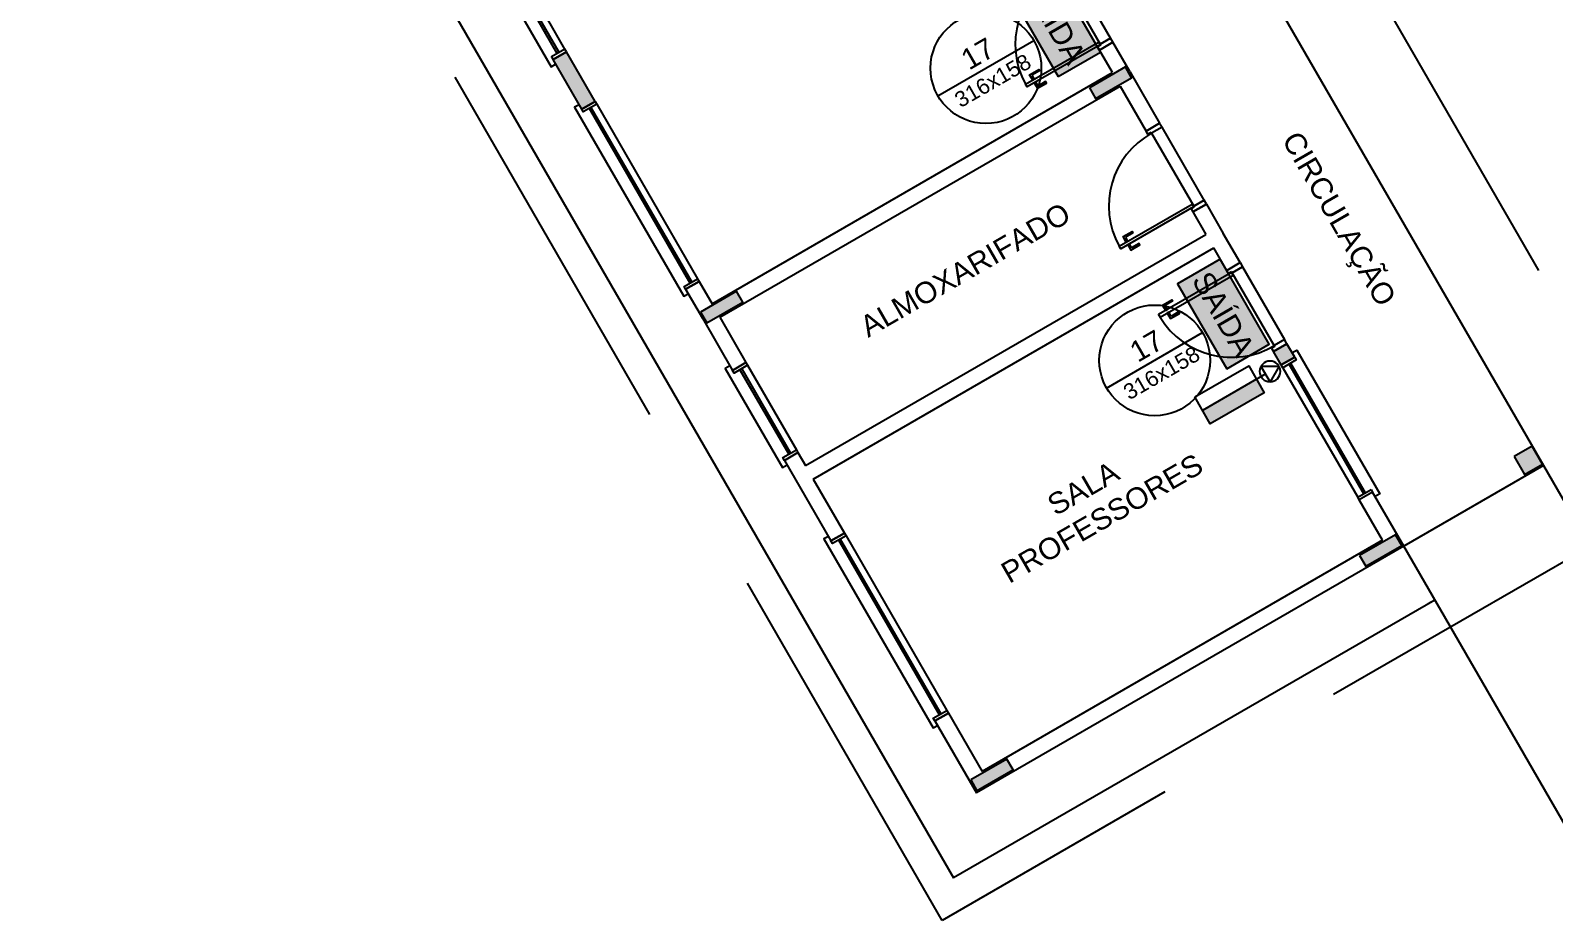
# Model space of a CAD drawing. Header units: centimetres. Extents: x 6807 to 16527, y -130 to 6110.
# Drawn here: x 10153 to 11619, y 1534 to 2390 of the extents above; entities that cross this region are included whole.
import ezdxf
from ezdxf.enums import TextEntityAlignment as Align

# ---------------------------------------------------------------- set-up
doc = ezdxf.new("R2010")
doc.units = ezdxf.units.CM
doc.header["$LTSCALE"] = 10
doc.linetypes.add('TRACEJADO_G', pattern=[0.375, 0.25, -0.125])
for name, color, linetype in [('_TERREO', 7, 'Continuous'), ('A-03_ILU', 3, 'Continuous'), ('A-COTAS', 1, 'Continuous'), ('A-JANEL', 1, 'Continuous'), ('A-PARED', 3, 'Continuous'), ('A-PARED-PISOS', 2, 'Continuous'), ('A-PAREDE', 5, 'Continuous'), ('A-PISOS', 2, 'Continuous'), ('A-PISOS-CTEL', 2, 'TRACEJADO_G'), ('A-PISOS-NIVEL', 1, 'Continuous'), ('A-PORTA', 3, 'Continuous'), ('A-SOLEIRA', 1, 'Continuous'), ('ARQ-ESQ-VISTA1', 2, 'Continuous'), ('ARQ-TXT-1_050', 2, 'Continuous'), ('s-251', 250, 'Continuous'), ('t20_ILU', 1, 'Continuous'), ('TIPO_A-03_ILU', 3, 'Continuous')]:
    doc.layers.add(name, color=color, linetype=linetype)
doc.styles.add('ESC-50-A20', font='arial.ttf', dxfattribs={"height": 0.1})
doc.styles.add('T15', font='arial.ttf', dxfattribs={"height": 0.15})
doc.styles.add('T20', font='arial.ttf', dxfattribs={"height": 0.2})

# ---------------------------------------------------------------- blocks, each defined once
blk = doc.blocks.new('*U1')
h = blk.add_hatch(color=92)
h.dxf.hatch_style = 1
h.paths.add_polyline_path([(12.59, -6.3), (12.59, 0), (-0.01, 0), (-0.01, -6.3)])
at = {"layer": 's-251', "color": 1}
blk.add_lwpolyline([(12.59, -6.3), (12.59, 0), (-0.01, 0), (-0.01, -6.3)], close=True, dxfattribs=at)
at = {"color": 255, "style": 'T20'}
blk.add_text('SAÍDA', height=2.791, dxfattribs=at).set_placement((6.29, -3.15), align=Align.MIDDLE_CENTER)
blk = doc.blocks.new('A$C1CA961C3')
h = blk.add_hatch(color=253)
h.dxf.hatch_style = 1
h.paths.add_polyline_path([(30, 85), (15, 85), (15, 25), (30, 25)])
for p, q in [((15, 25), (15, 85)), ((6.3, 15), (15, 0)), ((23.7, 15), (6.3, 15)), ((15, 25), (15, 15)), ((15, 0), (23.7, 15))]:
    blk.add_line(p, q)
blk.add_lwpolyline([(0, 85), (0, 25), (30, 25), (30, 85), (0, 85)])
blk.add_circle((15, 10), 10)

msp = doc.modelspace()

# ---------------------------------------------------------------- hatches: boundary and pattern name
at = {"layer": 'A-COTAS'}
h = msp.add_hatch(color=253, dxfattribs=at)
h.set_gradient(color1=(173, 173, 173), color2=(173, 173, 173))
h.paths.add_polyline_path([(11098.3, 1678.7), (11095.3, 1683.9), (11060.6, 1663.9), (11063.6, 1658.7)])
h.paths.add_polyline_path([(11095.3, 1683.9), (11092.3, 1689.1), (11057.6, 1669.1), (11060.6, 1663.9)])
h.paths.add_polyline_path([(11472.4, 1894.7), (11469.4, 1899.9), (11434.8, 1879.9), (11437.8, 1874.7)])
h.paths.add_polyline_path([(11469.4, 1899.9), (11466.4, 1905.1), (11431.8, 1885.1), (11434.8, 1879.9)])
h.paths.add_polyline_path([(11212.4, 2345), (11209.4, 2350.2), (11174.8, 2330.2), (11177.8, 2325)])
h.paths.add_polyline_path([(11209.4, 2350.2), (11206.4, 2355.4), (11171.8, 2335.4), (11174.8, 2330.2)])
h.paths.add_polyline_path([(10838.3, 2129), (10835.3, 2134.2), (10800.6, 2114.2), (10803.6, 2109)])
h.paths.add_polyline_path([(10835.3, 2134.2), (10832.3, 2139.4), (10797.6, 2119.4), (10800.6, 2114.2)])
h.paths.add_polyline_path([(10551.1, 2570.6), (10540.7, 2564.6), (10550.7, 2547.3), (10561.1, 2553.3)])
h.paths.add_polyline_path([(10541.1, 2587.9), (10530.7, 2581.9), (10540.7, 2564.6), (10551.1, 2570.6)])
h.paths.add_polyline_path([(10318.3, 3029.7), (10315.3, 3034.9), (10280.6, 3014.9), (10283.6, 3009.7)])
h.paths.add_polyline_path([(10315.3, 3034.9), (10312.3, 3040.1), (10277.6, 3020.1), (10280.6, 3014.9)])
h.paths.add_polyline_path([(10692.4, 3245.7), (10689.4, 3250.9), (10654.8, 3230.9), (10657.8, 3225.7)])
h.paths.add_polyline_path([(10689.4, 3250.9), (10686.4, 3256.1), (10651.8, 3236.1), (10654.8, 3230.9)])
h = msp.add_hatch(color=253, dxfattribs=at)
h.set_gradient(color1=(173, 173, 173), color2=(173, 173, 173))
h.paths.add_polyline_path([(10668.6, 2370), (10655.6, 2362.5), (10683.2, 2314.6), (10696.2, 2322.1)])
h = msp.add_hatch(color=253, dxfattribs=at)
h.set_gradient(color1=(173, 173, 173), color2=(173, 173, 173))
h.paths.add_polyline_path([(11361.9, 2089), (11349, 2081.5), (11356.5, 2068.5), (11369.4, 2076)])
h = msp.add_hatch(color=253, dxfattribs=at)
h.set_gradient(color1=(173, 173, 173), color2=(173, 173, 173))
h.paths.add_polyline_path([(11580.6, 1980.3), (11590.6, 1963), (11607.9, 1973), (11597.9, 1990.3)])

# ---------------------------------------------------------------- linework, layer by layer
at = {"layer": 'A-03_ILU'}
for p, q in [((11026, 2327.5), (11118.4, 2380.8)), ((11188.4, 2046.3), (11280.8, 2099.6))]:
    msp.add_line(p, q, dxfattribs=at)
at = {"layer": 'A-COTAS', "color": 251}
msp.add_lwpolyline([(10797.6, 2119.4), (10803.6, 2109), (10838.3, 2129), (10832.3, 2139.4)], close=True, dxfattribs=at)
at = {"layer": 'A-JANEL', "color": 251}
msp.add_line((11444.4, 1946.1), (11431.5, 1938.6), dxfattribs=at)
at = {"layer": 'A-PARED', "color": 251}
for p, q in [((11181.5, 2371.6), (11194.4, 2379.1)), ((11210.7, 2351), (11194.4, 2379.1)), ((11194, 2350), (11181.5, 2371.6)), ((10808.6, 2127.5), (11194, 2350)), ((11210.7, 2351), (11239.4, 2301.2)), ((10816.1, 2114.5), (11201.5, 2337)), ((11201.5, 2337), (11226.5, 2293.7)), ((11226.5, 2293.7), (11239.4, 2301.2)), ((11271.5, 2215.8), (11284.4, 2223.3)), ((11271.5, 2215.8), (11284, 2194.1)), ((11284.4, 2223.3), (11300.7, 2195.1)), ((10898.6, 1971.6), (11284, 2194.1)), ((11316.9, 2167), (11300.7, 2195.1)), ((10906.1, 1958.6), (11291.5, 2181.1)), ((11304, 2159.5), (11291.5, 2181.1)), ((11304, 2159.5), (11316.9, 2167)), ((10783.2, 2141.4), (10799.3, 2113.5)), ((10796.2, 2148.9), (10808.6, 2127.5)), ((10799.3, 2113.5), (10828.3, 2063.3, 72.8)), ((10816.1, 2114.5), (10841.3, 2070.8, 72.8)), ((11349, 2081.5), (11361.9, 2089)), ((11369.4, 2076), (11361.9, 2089)), ((11356.5, 2068.5), (11349, 2081.5)), ((10891.3, 1984.2, 72.8), (10898.6, 1971.6)), ((10878.3, 1976.7, 72.8), (10923.1, 1899.2)), ((10906.1, 1958.6), (10936.1, 1906.7)), ((11454, 1899.7), (11431.5, 1938.6)), ((11474.4, 1894.2), (11444.4, 1946.1)), ((11474.4, 1894.2), (11063.1, 1656.7)), ((11454, 1899.7), (11068.6, 1677.2)), ((11036.1, 1733.4), (11068.6, 1677.2)), ((11023.1, 1725.9), (11063.1, 1656.7))]:
    msp.add_line(p, q, dxfattribs=at)
msp.add_lwpolyline([(11580.6, 1980.3), (11590.6, 1963), (11607.9, 1973), (11597.9, 1990.3)], close=True, dxfattribs=at)
at = {"layer": 'A-PARED-PISOS', "color": 251}
for p, q in [((11294.9, 2515.1), (11608.7, 1971.7)), ((11608.7, 1971.7), (11474.4, 1894.2))]:
    msp.add_line(p, q, dxfattribs=at)
at = {"layer": 'A-PAREDE', "color": 251}
for p, q in [((11194.4, 2379.1), (11181.5, 2371.6)), ((10668.6, 2370), (10655.6, 2362.5)), ((10655.6, 2362.5), (10668.6, 2370)), ((10668.6, 2370), (10655.6, 2362.5)), ((10683.2, 2314.6), (10655.6, 2362.5)), ((10696.2, 2322.1), (10668.6, 2370)), ((10696.2, 2322.1), (10683.2, 2314.6)), ((10683.2, 2314.6), (10696.2, 2322.1)), ((10696.2, 2322.1), (10683.2, 2314.6)), ((11239.4, 2301.2), (11226.5, 2293.7)), ((11284.4, 2223.3), (11271.5, 2215.8)), ((11316.9, 2167), (11304, 2159.5)), ((10796.2, 2148.9), (10783.2, 2141.4)), ((10783.2, 2141.4), (10796.2, 2148.9)), ((10796.2, 2148.9), (10783.2, 2141.4)), ((11361.9, 2089), (11349, 2081.5)), ((10828.3, 2063.3), (10841.3, 2070.8)), ((10841.3, 2070.8), (10828.3, 2063.3)), ((11369.4, 2076), (11356.5, 2068.5)), ((11369.4, 2076), (11356.5, 2068.5)), ((11369.4, 2076), (11356.5, 2068.5)), ((10878.3, 1976.7), (10891.3, 1984.2)), ((10891.3, 1984.2), (10878.3, 1976.7)), ((11444.4, 1946.1), (11431.5, 1938.6)), ((10936.1, 1906.7), (10923.1, 1899.2)), ((10923.1, 1899.2), (10936.1, 1906.7)), ((10936.1, 1906.7), (10923.1, 1899.2)), ((11036.1, 1733.4), (11023.1, 1725.9)), ((11023.1, 1725.9), (11036.1, 1733.4)), ((11036.1, 1733.4), (11023.1, 1725.9))]:
    msp.add_line(p, q, dxfattribs=at)
for points in [[(11171.8, 2335.4), (11177.8, 2325), (11212.4, 2345), (11206.4, 2355.4)], [(11431.8, 1885.1), (11437.8, 1874.7), (11472.4, 1894.7), (11466.4, 1905.1)], [(11057.6, 1669.1), (11063.6, 1658.7), (11098.3, 1678.7), (11092.3, 1689.1)]]:
    msp.add_lwpolyline(points, close=True, dxfattribs=at)
at = {"layer": 'A-PISOS', "color": 251}
for p, q in [((10193.6, 3042.6), (11041.1, 1574.7)), ((11504.4, 1842.2), (11041.1, 1574.7)), ((11504.4, 1842.2), (11497.9, 1838.5)), ((11504.4, 1842.2), (11497.9, 1838.5))]:
    msp.add_line(p, q, dxfattribs=at)
at = {"layer": 'A-PISOS-CTEL', "color": 251, "linetype": 'TRACEJADO_G', "ltscale": 150}
msp.add_lwpolyline([(10152.6, 3053.6), (10854.1, 3458.6), (11731.6, 1938.7), (11030.1, 1533.7)], close=True, dxfattribs=at)
at = {"layer": 'A-PISOS-NIVEL', "color": 251}
for p, q in [((11608.7, 1971.7), (11727.8, 1765.4)), ((11638.3, 1610.4), (11474.4, 1894.2))]:
    msp.add_line(p, q, dxfattribs=at)
at = {"layer": 'A-PORTA', "color": 251}
for p, q in [((11192.2, 2383), (11182.2, 2377.3)), ((11282.2, 2227.2), (11272.2, 2221.4)), ((11319.2, 2163.1), (11309.2, 2157.3))]:
    msp.add_line(p, q, dxfattribs=at)
for points in [[(11182.1, 2376.6), (11111.9, 2336.1), (11110.4, 2338.7), (11180.6, 2379.2)], [(11182.7, 2376.4), (11179.7, 2374.7), (11181.5, 2371.6), (11194.4, 2379.1), (11192.2, 2383), (11182.2, 2377.3)], [(11116.4, 2347.3), (11118.6, 2343.5), (11117.3, 2342.7), (11114.3, 2347.9), (11123, 2352.9), (11123.7, 2351.6)], [(11122.4, 2337), (11120.1, 2340.9), (11118.8, 2340.1), (11121.8, 2334.9), (11130.5, 2339.9), (11129.7, 2341.2)], [(11231.2, 2292.4), (11228.2, 2290.7), (11226.5, 2293.7), (11239.4, 2301.2), (11241.7, 2297.3), (11231.7, 2291.6)], [(11272.1, 2220.7), (11201.9, 2180.2), (11200.4, 2182.8), (11270.6, 2223.3)], [(11272.7, 2220.5), (11269.7, 2218.8), (11271.5, 2215.8), (11284.4, 2223.3), (11282.2, 2227.2), (11272.2, 2221.4)], [(11206.4, 2191.5), (11208.6, 2187.6), (11207.3, 2186.8), (11204.3, 2192), (11213, 2197), (11213.7, 2195.7)], [(11212.4, 2181.1), (11210.1, 2185), (11208.8, 2184.2), (11211.8, 2179), (11220.5, 2184), (11219.7, 2185.3)], [(11308.6, 2157.5), (11238.4, 2117), (11239.9, 2114.4), (11310.1, 2154.9)], [(11308.7, 2158.2), (11305.7, 2156.4), (11304, 2159.5), (11316.9, 2167), (11319.2, 2163.1), (11309.2, 2157.3)], [(11244.4, 2125.6), (11246.6, 2121.8), (11245.3, 2121), (11242.3, 2126.2), (11251, 2131.2), (11251.7, 2129.9)], [(11250.4, 2115.3), (11248.1, 2119.2), (11246.8, 2118.4), (11249.8, 2113.2), (11258.5, 2118.2), (11257.7, 2119.5)], [(11350.2, 2086.3), (11347.2, 2084.6), (11349, 2081.5), (11361.9, 2089), (11359.7, 2092.9), (11349.7, 2087.2)]]:
    msp.add_lwpolyline(points, close=True, dxfattribs=at)
for centre, start, end in [((11180.9, 2377.3, 2), 119.1784, 208.6732), ((11270.9, 2221.4, 2), 119.1784, 208.6732), ((11308.6, 2156.2, 2), 211.3268, 300.8216)]:
    msp.add_arc(centre, 80.4, start, end, dxfattribs=at)
at = {"layer": 'A-SOLEIRA', "color": 251}
for points in [[(11182.2, 2377.3), (11192.2, 2383), (11151.7, 2453.2), (11141.7, 2447.4)], [(11272.2, 2221.4), (11282.2, 2227.2), (11241.7, 2297.3), (11231.7, 2291.6)], [(11309.2, 2157.3), (11319.2, 2163.1), (11359.7, 2092.9), (11349.7, 2087.2)]]:
    msp.add_lwpolyline(points, close=True, dxfattribs=at)
at = {"layer": 'ARQ-ESQ-VISTA1', "color": 251}
for p, q in [((10659.7, 2368.3), (10562.7, 2536.3)), ((10661.4, 2369.3), (10564.4, 2537.3)), ((10667.1, 2372.6), (10570.1, 2540.6)), ((10692.1, 2316.3), (10789.1, 2148.3)), ((10697.7, 2319.5), (10794.7, 2151.5)), ((10690.3, 2315.3), (10787.3, 2147.3)), ((10842.8, 2068.2), (10889.8, 1986.8)), ((11363.6, 2069.2), (11435.6, 1944.5)), ((11365.3, 2070.2), (11437.3, 1945.5)), ((10835.5, 2063.9), (10882.5, 1982.5)), ((10837.2, 2064.9), (10884.2, 1983.5)), ((11358, 2065.9), (11430, 1941.2)), ((10930.2, 1899.8), (11027.2, 1731.8)), ((10931.9, 1900.8), (11028.9, 1732.8)), ((10937.6, 1904.1), (11034.6, 1736))]:
    msp.add_line(p, q, dxfattribs=at)
for points in [[(10553.1, 2540), (10548.8, 2537.5), (10653.8, 2355.6), (10658.1, 2358.1)], [(10680.7, 2319), (10676.4, 2316.5), (10781.4, 2134.6), (10785.7, 2137.1)], [(11366.9, 2080.4), (11371.3, 2082.9), (11451.3, 1944.3), (11446.9, 1941.8)], [(10825.8, 2067.6), (10821.4, 2065.1), (10876.5, 1969.8), (10880.8, 1972.3)], [(10920.6, 1903.5), (10916.3, 1901), (11021.3, 1719.1), (11025.6, 1721.6)]]:
    msp.add_lwpolyline(points, dxfattribs=at)
for points in [[(10668.6, 2370), (10667.1, 2372.6), (10654.1, 2365.1), (10655.6, 2362.5)], [(10696.2, 2322.1), (10697.7, 2319.5), (10684.7, 2312), (10683.2, 2314.6)], [(10794.7, 2151.5), (10796.2, 2148.9), (10783.2, 2141.4), (10781.7, 2144)], [(10841.3, 2070.8), (10842.8, 2068.2), (10829.8, 2060.7), (10828.3, 2063.3)], [(11369.4, 2076), (11370.9, 2073.4), (11358, 2065.9), (11356.5, 2068.5)], [(10889.8, 1986.8), (10891.3, 1984.2), (10878.3, 1976.7), (10876.8, 1979.3)], [(11442.9, 1948.7), (11444.4, 1946.1), (11431.5, 1938.6), (11430, 1941.2)], [(10936.1, 1906.7), (10937.6, 1904.1), (10924.6, 1896.6), (10923.1, 1899.2)], [(11034.6, 1736), (11036.1, 1733.4), (11023.1, 1725.9), (11021.6, 1728.5)]]:
    msp.add_lwpolyline(points, close=True, dxfattribs=at)
at = {"layer": 'TIPO_A-03_ILU'}
for centre in [(11072.2, 2354.2), (11234.6, 2072.9)]:
    msp.add_circle(centre, 53.3, dxfattribs=at)

# ---------------------------------------------------------------- block references
at = {"xscale": -1, "rotation": 120.000000000018}
msp.add_blockref('A$C1CA961C3', (11346.8, 2080.3), dxfattribs=at)
at = {"layer": '_TERREO', "xscale": 7.499999999999999, "yscale": 7.499999999999999, "zscale": 7.499999999999999, "rotation": 300.000000000018}
for p in [(11135.4, 2451.5), (11297.7, 2170.2)]:
    msp.add_blockref('*U1', p, dxfattribs=at)

# ---------------------------------------------------------------- texts
at = {"layer": 'ARQ-TXT-1_050', "color": 251, "char_height": 20.48, "attachment_point": 1, "style": 'ESC-50-A20'}
for s, insert, rotation in [('\\pi0.6646;CIRCULAÇÃO      ', (11374, 2296.2), 300), ('\\pi45.873;ALMOXARIFADO      ', (10908.9, 2089.3), 30), ('\\pi122.94;SALA\\P\\pi51.845;PROFESSORES      ', (11022.5, 1879), 30)]:
    msp.add_mtext_dynamic_manual_height_columns(s, width=2.707, gutter_width=1, heights=[0], dxfattribs=dict(at, insert=insert, rotation=rotation))
at = {"layer": 't20_ILU', "color": 1}
for s, height, style, p in [('17', 20, 'T20', (11072.4, 2354.3)), ('316x158', 15, 'T15', (11084.8, 2331.8)), ('17', 20, 'T20', (11234.8, 2073)), ('316x158', 15, 'T15', (11247.2, 2050.5))]:
    msp.add_text(s, height=height, rotation=30, dxfattribs=dict(at, style=style)).set_placement(p, align=Align.BOTTOM_CENTER)

doc.saveas('drawing.dxf')
